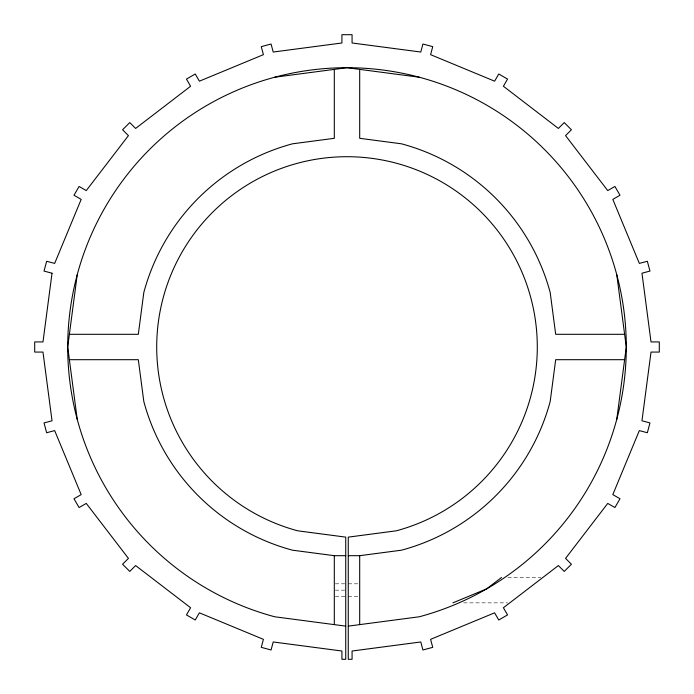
<?xml version="1.0" encoding="UTF-8"?>
<svg xmlns="http://www.w3.org/2000/svg" width="694" height="694" viewBox="0 0 694 694"><rect width="100%" height="100%" fill="white"/><g stroke="black" fill="none" stroke-linecap="round" stroke-linejoin="round"><path stroke-width="0.52" stroke-dasharray="3.47 2.6" d="M507.887 577.46L540.756 577.46M335.341 583.81L344.692 583.81M348.267 583.81L358.659 583.81M335.341 590.152L344.692 590.152M335.341 596.502L345.733 596.502M348.267 596.502L358.659 596.502M463.644 602.852L507.635 602.852"/><path stroke-width="1.04" d="M77.225 274.711L67.708 347L77.225 419.289M616.775 419.289L626.292 347L616.775 274.711M501.528 577.46L486.65 588.876L452.904 602.852M274.711 77.225L347 67.708L419.289 77.225M348.267 555.686L359.692 555.686L401.444 550.195A210.36 210.36 0 0 0 550.195 401.444L555.686 359.692L624.617 359.692M348.267 626.127L419.289 616.775A279.292 279.292 0 0 0 575.786 186.807A279.292 279.292 0 0 0 118.214 186.807A279.292 279.292 0 0 0 274.711 616.775L345.733 626.127M69.383 334.308L138.314 334.308L143.805 292.556A210.36 210.36 0 0 1 292.556 143.805L334.308 138.314L334.308 69.383M624.617 334.308L555.686 334.308L550.195 292.556A210.36 210.36 0 0 0 401.444 143.805L359.692 138.314L359.692 69.383M69.383 359.692L138.314 359.692L143.805 401.444A210.36 210.36 0 0 0 292.556 550.195L334.308 555.686L345.733 555.686M359.692 555.686L359.692 624.617M334.308 555.686L334.308 624.617M52.033 273.219L42.985 341.925L34.7 341.925L34.7 352.075L42.985 352.075L52.033 420.781L44.026 422.924L46.654 432.735L54.661 430.592L81.181 494.614L73.998 498.752L79.081 507.548L86.256 503.402L128.442 558.384L122.578 564.239L129.761 571.422L135.616 565.558L190.598 607.744L186.452 614.919L195.248 620.002L199.386 612.819L263.408 639.339L261.265 647.346L271.076 649.974L273.219 641.967L341.925 651.015L341.925 659.3L345.733 659.3L345.733 537.13L297.743 530.815A190.303 190.303 0 0 1 191.119 237.851A190.303 190.303 0 0 1 502.881 237.851A190.303 190.303 0 0 1 396.257 530.815L348.267 537.13L348.267 659.3L352.075 659.3L352.075 651.015L420.781 641.967L422.924 649.974L432.735 647.346L430.592 639.339L494.614 612.819L498.752 620.002L507.548 614.919L503.402 607.744L558.384 565.558L564.239 571.422L571.422 564.239L565.558 558.384L607.744 503.402L614.919 507.548L620.002 498.752L612.819 494.614L639.339 430.592L647.346 432.735L649.974 422.924L641.967 420.781L651.015 352.075L659.3 352.075L659.3 341.925L651.015 341.925L641.967 273.219L649.974 271.076L647.346 261.265L639.339 263.408L612.819 199.386L620.002 195.248L614.919 186.452L607.744 190.598L565.558 135.616L571.422 129.761L564.239 122.578L558.384 128.442L503.402 86.256L507.548 79.081L498.752 73.998L494.614 81.181L430.592 54.661L432.735 46.654L422.924 44.026L420.781 52.033L352.075 42.985L352.075 34.7L341.925 34.7L341.925 42.985L273.219 52.033L271.076 44.026L261.265 46.654L263.408 54.661L199.386 81.181L195.248 73.998L186.452 79.081L190.598 86.256L135.616 128.442L129.761 122.578L122.578 129.761L128.442 135.616L86.256 190.598L79.081 186.452L73.998 195.248L81.181 199.386L54.661 263.408L46.654 261.265L44.026 271.076L52.033 273.219"/></g></svg>
